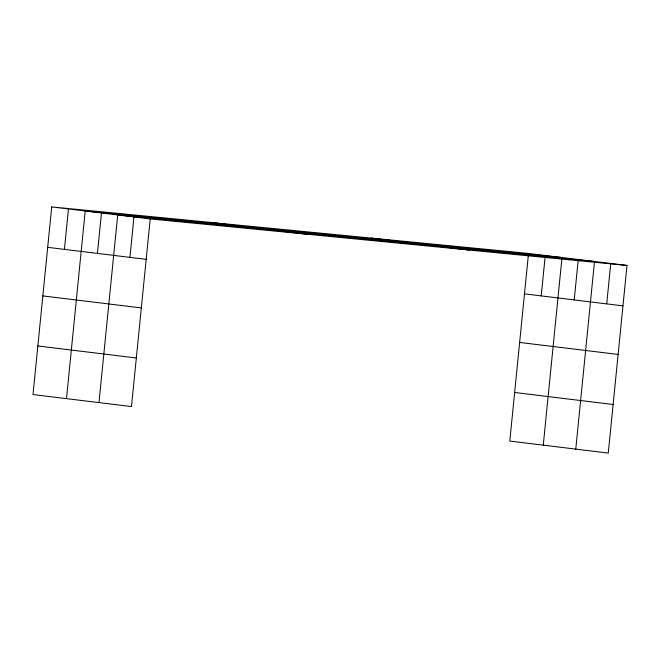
<?xml version="1.0" encoding="UTF-8"?>
<svg xmlns="http://www.w3.org/2000/svg" width="660" height="660" viewBox="0 0 660 660"><rect width="100%" height="100%" fill="white"/><g stroke="black" fill="none" stroke-linecap="round" stroke-linejoin="round"><path stroke-width="0.99" d="M51.727 206.918L33 394.556L131.48 406.56L150.208 218.93L51.727 206.918L528.52 253.44L627 265.444L608.272 453.082L509.792 441.07L528.52 253.44M64.432 249.381L68.467 208.964M66.487 398.64L85.214 211.002L561.998 257.524L543.271 445.154M97.424 253.407L101.459 212.982M98.983 402.6L117.711 214.97L594.503 261.484L575.776 449.113M129.929 257.367L133.963 216.95M541.225 295.894L545.259 255.478M574.216 299.921L578.251 259.504M606.713 303.88L610.747 263.464M150.208 218.93L627 265.444M371.176 238.087L469.656 250.099M209.071 222.272L307.552 234.284M524.486 293.857L622.966 305.869M47.693 247.335L146.173 259.347M519.635 342.433L618.115 354.445M42.842 295.919L141.331 307.931M514.635 392.486L613.123 404.498M37.851 345.972L136.331 357.984"/></g></svg>
